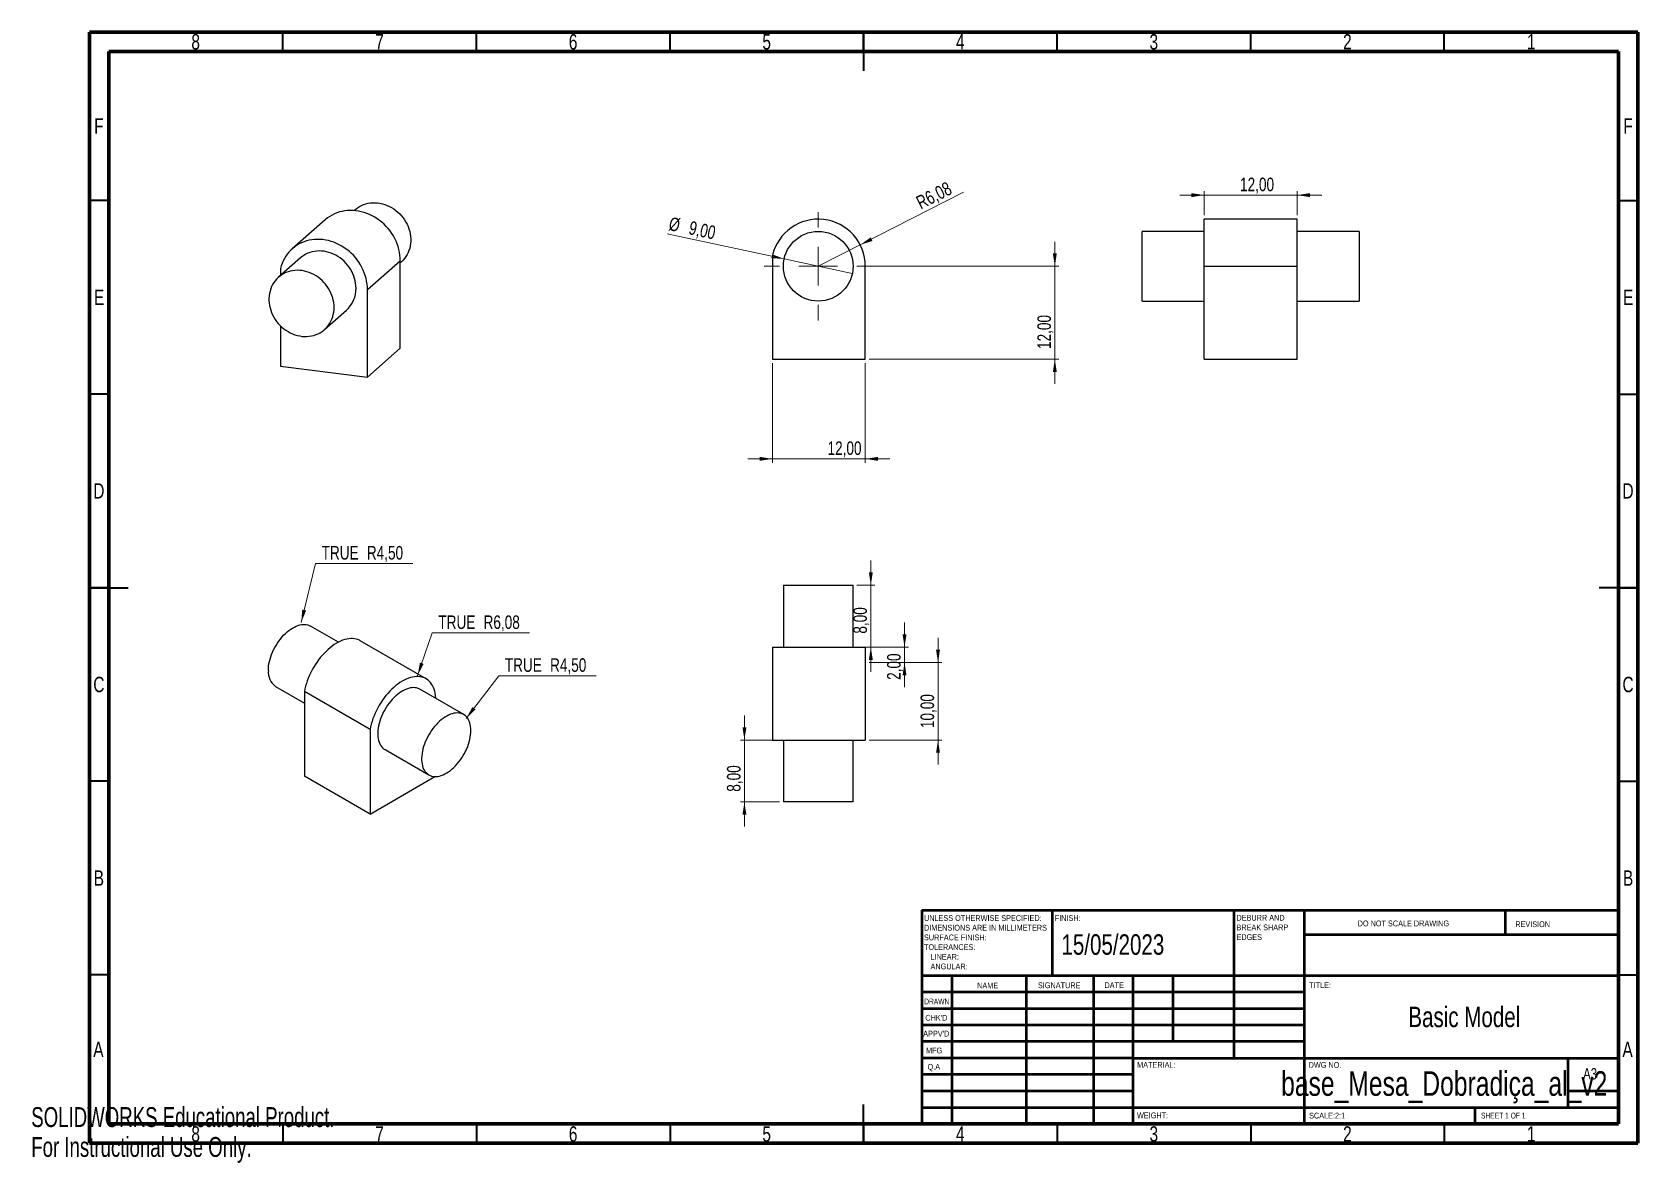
# Model space of a CAD drawing. Header units: millimetres. Extents: x 0 to 415, y 0 to 292.
import ezdxf

# ---------------------------------------------------------------- set-up
doc = ezdxf.new("R2010")
doc.units = ezdxf.units.MM
doc.styles.add('SLDTEXTSTYLE0', font='TXT', dxfattribs={"width": 0.75})
doc.styles.add('SLDTEXTSTYLE1', font='TXT', dxfattribs={"width": 0.686449})
doc.styles.add('SLDTEXTSTYLE2', font='TXT', dxfattribs={"width": 0.6875})
doc.styles.add('SLDTEXTSTYLE3', font='TXT', dxfattribs={"width": 0.7})
doc.dimstyles.new('SLDDIMSTYLE0', dxfattribs={"dimtxt": 3.5, "dimasz": 3.302, "dimexe": 0, "dimexo": 0.0625, "dimgap": 0.875, "dimtad": 1, "dimlfac": 0.5, "dimrnd": 1e-09, "dimzin": 12, "dimdsep": 46, "dimtxsty": 'SLDTEXTSTYLE0', "dimsah": 1, "dimcen": 0.09, "dimadec": 0, "dimazin": 3, "dimtfac": 1, "dimtmove": 0, "dimatfit": 0, "dimfxl": 0, "dimfrac": 2, "dimtolj": 1, "dimtzin": 12, "dimarcsym": 0})
doc.dimstyles.new('SLDDIMSTYLE1', dxfattribs={"dimtxt": 3.5, "dimasz": 3.302, "dimexe": 0, "dimexo": 0.0625, "dimgap": 0.875, "dimtad": 1, "dimlfac": 0.5, "dimrnd": 1e-09, "dimzin": 12, "dimdsep": 46, "dimtxsty": 'SLDTEXTSTYLE0', "dimblk1": 'NONE', "dimsah": 1, "dimcen": 0, "dimadec": 0, "dimazin": 3, "dimtfac": 1, "dimtmove": 0, "dimatfit": 3, "dimldrblk": 'NONE', "dimfxl": 0, "dimfrac": 2, "dimtolj": 1, "dimtzin": 12, "dimarcsym": 0})
doc.dimstyles.new('SLDDIMSTYLE2', dxfattribs={"dimtxt": 3.5, "dimasz": 3.302, "dimexe": 0, "dimexo": 0.0625, "dimgap": 0.875, "dimtad": 1, "dimlfac": 0.5, "dimrnd": 1e-09, "dimzin": 12, "dimdsep": 46, "dimtxsty": 'SLDTEXTSTYLE0', "dimsah": 1, "dimcen": 0, "dimadec": 0, "dimazin": 3, "dimtfac": 1, "dimtofl": 0, "dimtmove": 0, "dimatfit": 3, "dimfxl": 0, "dimfrac": 2, "dimtolj": 1, "dimtzin": 12, "dimarcsym": 0})
doc.dimstyles.new('SLDDIMSTYLE3', dxfattribs={"dimtxt": 3.5, "dimasz": 3.302, "dimexe": 0, "dimexo": 0.0625, "dimgap": 0.875, "dimtad": 0, "dimtih": 1, "dimtoh": 1, "dimlfac": 0.5, "dimrnd": 1e-09, "dimzin": 12, "dimdsep": 46, "dimtxsty": 'SLDTEXTSTYLE0', "dimsah": 1, "dimcen": 0, "dimadec": 0, "dimazin": 3, "dimtfac": 1, "dimtofl": 0, "dimtmove": 0, "dimatfit": 3, "dimfxl": 0, "dimfrac": 2, "dimtolj": 1, "dimtzin": 12, "dimarcsym": 0})

# ---------------------------------------------------------------- blocks, each defined once
blk = doc.blocks.new('_D')
at = {"color": 7, "linetype": 'Continuous', "lineweight": 0}
for p, q in [((264.39, 231.52), (264.39, 237.87)), ((216.44, 231.52), (265.39, 231.52)), ((264.39, 207.52), (264.39, 231.52)), ((216.44, 207.52), (265.39, 207.52)), ((264.39, 207.52), (264.39, 201.17))]:
    blk.add_line(p, q, dxfattribs=at)
at = {"color": 7, "linetype": 'Continuous', "lineweight": 18}
for points in [[(264.39, 231.52), (264.9, 234.82), (263.88, 234.82)], [(264.39, 207.52), (263.88, 204.22), (264.9, 204.22)]]:
    blk.add_solid(points, dxfattribs=at)
at = {"color": 7, "linetype": 'Continuous', "lineweight": 18, "insert": (259.88, 210.15), "char_height": 3.5, "attachment_point": 1, "rotation": 90, "style": 'SLDTEXTSTYLE0'}
blk.add_mtext('12,00', dxfattribs=at)
blk = doc.blocks.new('_D_1')
at = {"color": 7, "linetype": 'Continuous', "lineweight": 0}
for p, q in [((191.44, 206.52), (191.44, 180.78)), ((215.44, 206.52), (215.44, 180.78)), ((191.44, 181.78), (185.09, 181.78)), ((191.44, 181.78), (215.44, 181.78)), ((215.44, 181.78), (221.79, 181.78))]:
    blk.add_line(p, q, dxfattribs=at)
at = {"color": 7, "linetype": 'Continuous', "lineweight": 18}
for points in [[(191.44, 181.78), (188.14, 182.29), (188.14, 181.27)], [(215.44, 181.78), (218.74, 181.27), (218.74, 182.29)]]:
    blk.add_solid(points, dxfattribs=at)
at = {"color": 7, "linetype": 'Continuous', "lineweight": 18, "insert": (205.68, 186.29), "char_height": 3.5, "attachment_point": 1, "style": 'SLDTEXTSTYLE0'}
blk.add_mtext('12,00', dxfattribs=at)
blk = doc.blocks.new('_D_2')
at = {"color": 7, "linetype": 'Continuous', "lineweight": 0}
for q in [(164.24, 239.93), (212.08, 229.63)]:
    blk.add_line((194.48, 233.42), q, dxfattribs=at)
at = {"color": 7, "linetype": 'Continuous', "lineweight": 18}
blk.add_solid([(194.48, 233.42), (191.36, 234.61), (191.15, 233.62)], dxfattribs=at)
at = {"color": 7, "linetype": 'Continuous', "lineweight": 18, "char_height": 3.5, "attachment_point": 1, "rotation": 347.8461, "style": 'SLDTEXTSTYLE0'}
for s, insert in [('%%c', (165.19, 244.33)), ('9,00', (170.36, 243.27))]:
    blk.add_mtext(s, dxfattribs=dict(at, insert=insert))
blk = doc.blocks.new('_None')
blk = doc.blocks.new('_D_3')
at = {"color": 7, "linetype": 'Continuous', "lineweight": 0}
for q in [(240.83, 250.64), (203.28, 231.52)]:
    blk.add_line((214.12, 237.04), q, dxfattribs=at)
at = {"color": 7, "linetype": 'Continuous', "lineweight": 18}
blk.add_solid([(214.12, 237.04), (217.29, 238.08), (216.83, 238.99)], dxfattribs=at)
at = {"color": 7, "linetype": 'Continuous', "lineweight": 18, "insert": (228.19, 249.26), "char_height": 3.5, "attachment_point": 1, "rotation": 26.9778, "style": 'SLDTEXTSTYLE0'}
blk.add_mtext('R6,08', dxfattribs=at)
blk = doc.blocks.new('SW_CENTERMARKSYMBOL_0')
at = {"color": 0, "linetype": 'Continuous', "lineweight": 18}
for p, q in [((0, 10), (0, 14)), ((0, 0), (0, 5)), ((-10, 0), (-14, 0)), ((0, 0), (-5, 0)), ((0, 0), (0, -5)), ((0, 0), (5, 0)), ((10, 0), (14, 0)), ((0, -10), (0, -14))]:
    blk.add_line(p, q, dxfattribs=at)
blk = doc.blocks.new('_D_4')
at = {"color": 7, "linetype": 'Continuous', "lineweight": 0}
for p, q in [((302.99, 249.9), (296.64, 249.9)), ((302.99, 244.68), (302.99, 250.9)), ((302.99, 249.9), (326.99, 249.9)), ((326.99, 244.68), (326.99, 250.9)), ((326.99, 249.9), (333.34, 249.9))]:
    blk.add_line(p, q, dxfattribs=at)
at = {"color": 7, "linetype": 'Continuous', "lineweight": 18}
for points in [[(302.99, 249.9), (299.69, 250.4), (299.69, 249.39)], [(326.99, 249.9), (330.29, 249.39), (330.29, 250.4)]]:
    blk.add_solid(points, dxfattribs=at)
at = {"color": 7, "linetype": 'Continuous', "lineweight": 18, "insert": (312.24, 254.41), "char_height": 3.5, "attachment_point": 1, "style": 'SLDTEXTSTYLE0'}
blk.add_mtext('12,00', dxfattribs=at)
blk = doc.blocks.new('_D_5')
at = {"color": 7, "linetype": 'Continuous', "lineweight": 0}
for p, q in [((234.22, 129.16), (234.22, 135.51)), ((216.44, 129.16), (235.22, 129.16)), ((234.22, 129.16), (234.22, 109.16)), ((216.44, 109.16), (235.22, 109.16)), ((234.22, 109.16), (234.22, 102.81))]:
    blk.add_line(p, q, dxfattribs=at)
at = {"color": 7, "linetype": 'Continuous', "lineweight": 18}
for points in [[(234.22, 129.16), (234.72, 132.46), (233.71, 132.46)], [(234.22, 109.16), (233.71, 105.86), (234.72, 105.86)]]:
    blk.add_solid(points, dxfattribs=at)
at = {"color": 7, "linetype": 'Continuous', "lineweight": 18, "insert": (229.7, 112.23), "char_height": 3.5, "attachment_point": 1, "rotation": 90, "style": 'SLDTEXTSTYLE0'}
blk.add_mtext('10,00', dxfattribs=at)
blk = doc.blocks.new('_D_6')
at = {"color": 7, "linetype": 'Continuous', "lineweight": 0}
for p, q in [((225.57, 133.16), (225.57, 139.51)), ((216.44, 133.16), (226.57, 133.16)), ((225.57, 129.16), (225.57, 133.16)), ((216.44, 129.16), (226.57, 129.16)), ((225.57, 129.16), (225.57, 122.81))]:
    blk.add_line(p, q, dxfattribs=at)
at = {"color": 7, "linetype": 'Continuous', "lineweight": 18}
for points in [[(225.57, 133.16), (226.08, 136.46), (225.06, 136.46)], [(225.57, 129.16), (225.06, 125.86), (226.08, 125.86)]]:
    blk.add_solid(points, dxfattribs=at)
at = {"color": 7, "linetype": 'Continuous', "lineweight": 18, "insert": (221.06, 124.69), "char_height": 3.5, "attachment_point": 1, "rotation": 90, "style": 'SLDTEXTSTYLE0'}
blk.add_mtext('2,00', dxfattribs=at)
blk = doc.blocks.new('_D_7')
at = {"color": 7, "linetype": 'Continuous', "lineweight": 0}
for p, q in [((216.86, 149.16), (216.86, 155.51)), ((213.28, 149.16), (217.86, 149.16)), ((216.86, 133.16), (216.86, 149.16)), ((213.28, 133.16), (217.86, 133.16)), ((216.86, 133.16), (216.86, 126.81))]:
    blk.add_line(p, q, dxfattribs=at)
at = {"color": 7, "linetype": 'Continuous', "lineweight": 18}
for points in [[(216.86, 149.16), (217.37, 152.46), (216.35, 152.46)], [(216.86, 133.16), (216.35, 129.86), (217.37, 129.86)]]:
    blk.add_solid(points, dxfattribs=at)
at = {"color": 7, "linetype": 'Continuous', "lineweight": 18, "insert": (212.35, 136.63), "char_height": 3.5, "attachment_point": 1, "rotation": 90, "style": 'SLDTEXTSTYLE0'}
blk.add_mtext('8,00', dxfattribs=at)
blk = doc.blocks.new('_D_8')
at = {"color": 7, "linetype": 'Continuous', "lineweight": 0}
for p, q in [((184.22, 109.16), (184.22, 115.51)), ((193.28, 109.16), (183.22, 109.16)), ((184.22, 109.16), (184.22, 93.16)), ((193.28, 93.16), (183.22, 93.16)), ((184.22, 93.16), (184.22, 86.81))]:
    blk.add_line(p, q, dxfattribs=at)
at = {"color": 7, "linetype": 'Continuous', "lineweight": 18}
for points in [[(184.22, 109.16), (184.72, 112.46), (183.71, 112.46)], [(184.22, 93.16), (183.71, 89.86), (184.72, 89.86)]]:
    blk.add_solid(points, dxfattribs=at)
at = {"color": 7, "linetype": 'Continuous', "lineweight": 18, "insert": (179.7, 95.8), "char_height": 3.5, "attachment_point": 1, "rotation": 90, "style": 'SLDTEXTSTYLE0'}
blk.add_mtext('8,00', dxfattribs=at)
blk = doc.blocks.new('_D_9')
at = {"color": 7, "linetype": 'Continuous', "lineweight": 0}
for p, q in [((99.8, 125.85), (103.57, 136.83)), ((103.57, 136.83), (128.72, 136.83))]:
    blk.add_line(p, q, dxfattribs=at)
at = {"color": 7, "linetype": 'Continuous', "lineweight": 18}
blk.add_solid([(99.8, 125.85), (101.35, 128.81), (100.39, 129.14)], dxfattribs=at)
at = {"color": 7, "linetype": 'Continuous', "lineweight": 18, "char_height": 3.5, "attachment_point": 1, "style": 'SLDTEXTSTYLE0'}
for s, insert in [('TRUE', (105.16, 141.34)), ('R6,08', (116.83, 141.34))]:
    blk.add_mtext(s, dxfattribs=dict(at, insert=insert))
blk = doc.blocks.new('_D_10')
at = {"color": 7, "linetype": 'Continuous', "lineweight": 0}
for p, q in [((112.37, 114.74), (120.74, 125.76)), ((120.74, 125.76), (145.89, 125.76))]:
    blk.add_line(p, q, dxfattribs=at)
at = {"color": 7, "linetype": 'Continuous', "lineweight": 18}
blk.add_solid([(112.37, 114.74), (114.77, 117.06), (113.96, 117.68)], dxfattribs=at)
at = {"color": 7, "linetype": 'Continuous', "lineweight": 18, "char_height": 3.5, "attachment_point": 1, "style": 'SLDTEXTSTYLE0'}
for s, insert in [('TRUE', (122.33, 130.27)), ('R4,50', (134.01, 130.27))]:
    blk.add_mtext(s, dxfattribs=dict(at, insert=insert))
blk = doc.blocks.new('_D_11')
at = {"color": 7, "linetype": 'Continuous', "lineweight": 0}
for p, q in [((69.72, 139.51), (73.42, 154.76)), ((73.42, 154.76), (98.57, 154.76))]:
    blk.add_line(p, q, dxfattribs=at)
at = {"color": 7, "linetype": 'Continuous', "lineweight": 18}
blk.add_solid([(69.72, 139.51), (70.99, 142.6), (70, 142.84)], dxfattribs=at)
at = {"color": 7, "linetype": 'Continuous', "lineweight": 18, "char_height": 3.5, "attachment_point": 1, "style": 'SLDTEXTSTYLE0'}
for s, insert in [('TRUE', (75.01, 159.27)), ('R4,50', (86.68, 159.27))]:
    blk.add_mtext(s, dxfattribs=dict(at, insert=insert))

msp = doc.modelspace()

# ---------------------------------------------------------------- linework, layer by layer
at = {"color": 7, "linetype": 'Continuous', "lineweight": 70}
for p, q in [((15, 5), (15, 292)), ((15, 292), (415, 292)), ((415, 292), (415, 5)), ((20, 10), (20, 287)), ((20, 287), (410, 287)), ((410, 287), (410, 10)), ((410, 10), (20, 10)), ((415, 5), (15, 5))]:
    msp.add_line(p, q, dxfattribs=at)
at = {"color": 7, "linetype": 'Continuous', "lineweight": 35}
for p, q in [((65, 287), (65, 292)), ((115, 287), (115, 292)), ((165, 287), (165, 292)), ((215, 292), (215, 282)), ((215, 287), (215, 292)), ((265, 287), (265, 292)), ((315, 287), (315, 292)), ((365, 287), (365, 292)), ((20, 248.5), (15, 248.5)), ((410, 248.5), (415, 248.5)), ((20, 198.5), (15, 198.5)), ((410, 198.5), (415, 198.5)), ((15, 148.5), (25, 148.5)), ((20, 148.5), (15, 148.5)), ((415, 148.5), (405, 148.5)), ((410, 148.5), (415, 148.5)), ((20, 98.5), (15, 98.5)), ((410, 98.5), (415, 98.5)), ((20, 48.5), (15, 48.5)), ((410, 48.5), (415, 48.5)), ((215, 5), (215, 15)), ((65, 10), (65, 5)), ((115, 10), (115, 5)), ((165, 10), (165, 5)), ((215, 10), (215, 5)), ((265, 10), (265, 5)), ((315, 10), (315, 5)), ((365, 10), (365, 5))]:
    msp.add_line(p, q, dxfattribs=at)
at = {"color": 7, "linetype": 'Continuous', "lineweight": 25}
for p, q in [((83.654, 246.136), (83.405, 245.917)), ((75.908, 243.517), (67.423, 236.033)), ((326.99, 243.681), (302.99, 243.681)), ((302.99, 231.523), (302.99, 243.681)), ((326.99, 231.523), (326.99, 243.681)), ((302.99, 240.523), (286.99, 240.523)), ((286.99, 231.523), (286.99, 240.523)), ((342.99, 240.523), (326.99, 240.523)), ((342.99, 240.523), (342.99, 222.523)), ((69.512, 233.664), (63.855, 228.675)), ((86.838, 225.481), (95.324, 232.965)), ((95.324, 210.337), (95.324, 232.965)), ((95.324, 232.428), (95.56, 232.636)), ((191.438, 234.284), (191.438, 207.523)), ((64.388, 230.913), (64.388, 229.146)), ((215.438, 207.523), (215.438, 231.523)), ((286.99, 222.523), (286.99, 231.523)), ((302.99, 231.523), (326.99, 231.523)), ((302.99, 207.523), (302.99, 231.523)), ((326.99, 207.523), (326.99, 231.523)), ((86.838, 202.854), (86.838, 225.481)), ((75.761, 215.175), (81.418, 220.164)), ((286.99, 222.523), (302.99, 222.523)), ((326.99, 222.523), (342.99, 222.523)), ((64.388, 216.115), (64.388, 205.682)), ((86.838, 202.854), (95.324, 210.337)), ((191.438, 207.523), (215.438, 207.523)), ((302.99, 207.523), (326.99, 207.523)), ((64.388, 205.682), (86.838, 202.854)), ((194.279, 149.159), (194.279, 133.159)), ((194.279, 149.159), (212.279, 149.159)), ((212.279, 133.159), (212.279, 149.159)), ((79.326, 134.419), (72.1, 138.591)), ((101.964, 124.998), (84.993, 134.795)), ((191.438, 133.159), (215.438, 133.159)), ((191.438, 133.159), (191.438, 109.159)), ((215.438, 133.159), (215.438, 109.159)), ((63.101, 123.002), (70.541, 118.707)), ((87.512, 111.889), (70.541, 121.686)), ((70.541, 121.686), (70.541, 99.834)), ((111.698, 115.731), (100.384, 122.263)), ((87.512, 111.889), (87.512, 90.037)), ((191.438, 109.159), (215.438, 109.159)), ((194.279, 109.159), (194.279, 93.159)), ((212.279, 93.159), (212.279, 109.159)), ((91.385, 106.674), (102.699, 100.142)), ((87.512, 90.037), (70.541, 99.834)), ((87.512, 90.037), (104.286, 99.721)), ((212.279, 93.159), (194.279, 93.159))]:
    msp.add_line(p, q, dxfattribs=at)
at = {"color": 7, "linetype": 'Continuous', "lineweight": 50}
for p, q in [((230, 65.25), (410, 65.25)), ((230, 65.25), (230, 10)), ((263.8, 48.25), (263.8, 65.25)), ((310.6, 65.25), (310.6, 27)), ((328.8, 65.25), (328.8, 10)), ((380.8, 58.875), (380.8, 65.25)), ((410, 58.875), (328.8, 58.875)), ((410, 48.25), (230, 48.25)), ((237.8, 48.25), (237.8, 10)), ((256.991, 48.25), (256.991, 10)), ((274.399, 48.25), (274.399, 10)), ((284.6, 10), (284.6, 48.25)), ((295, 31.25), (295, 48.25)), ((328.8, 44), (230, 44)), ((328.8, 39.75), (230, 39.75)), ((328.8, 35.5), (230, 35.5)), ((328.8, 31.25), (230, 31.25)), ((284.6, 27), (230, 27)), ((284.6, 27), (410, 27)), ((397, 14.25), (397, 27)), ((284.6, 22.75), (230, 22.75)), ((284.6, 18.5), (230, 18.5)), ((410, 18.5), (397, 18.5)), ((230, 14.25), (410, 14.25)), ((373, 10), (373, 14.25))]:
    msp.add_line(p, q, dxfattribs=at)
at = {"color": 7, "linetype": 'Continuous', "lineweight": 25, "flags": 128}
for points in [[(95.324, 232.965), (95.301, 233.693), (95.233, 234.424), (95.119, 235.155), (94.961, 235.883), (94.759, 236.605), (94.513, 237.318), (94.225, 238.019), (93.896, 238.706), (93.527, 239.376), (93.119, 240.025), (92.675, 240.652), (92.196, 241.254), (91.684, 241.829), (91.14, 242.374), (90.569, 242.886), (89.97, 243.365), (89.347, 243.808), (88.703, 244.213), (88.04, 244.579), (87.36, 244.904), (86.667, 245.187), (85.962, 245.427), (85.25, 245.622), (84.533, 245.773), (83.813, 245.878), (83.093, 245.936), (82.378, 245.949), (81.668, 245.915), (80.968, 245.836), (80.279, 245.71), (79.605, 245.539), (78.949, 245.323), (78.313, 245.064), (77.699, 244.762), (77.11, 244.418), (76.549, 244.034), (76.017, 243.612), (75.908, 243.517)], [(83.654, 246.136), (83.821, 246.279), (84.289, 246.634), (84.785, 246.95), (85.308, 247.224), (85.854, 247.455), (86.421, 247.642), (87.005, 247.784), (87.604, 247.88), (88.213, 247.93), (88.83, 247.933), (89.451, 247.89), (90.073, 247.8), (90.693, 247.664), (91.307, 247.483), (91.911, 247.258), (92.503, 246.989), (93.079, 246.679), (93.635, 246.33), (94.17, 245.942), (94.68, 245.519), (95.163, 245.062), (95.615, 244.574), (96.034, 244.058), (96.418, 243.516), (96.765, 242.952), (97.073, 242.368), (97.339, 241.768), (97.564, 241.155), (97.746, 240.532), (97.882, 239.903), (97.974, 239.271), (98.02, 238.64), (98.02, 238.013), (97.974, 237.393), (97.882, 236.785), (97.746, 236.19), (97.564, 235.613), (97.339, 235.057), (97.073, 234.524), (96.765, 234.018), (96.418, 233.541), (96.034, 233.096), (95.615, 232.685), (95.56, 232.636)], [(86.838, 225.481), (86.816, 226.21), (86.747, 226.941), (86.634, 227.671), (86.476, 228.399), (86.273, 229.121), (86.028, 229.834), (85.74, 230.536), (85.41, 231.223), (85.041, 231.892), (84.634, 232.542), (84.19, 233.169), (83.711, 233.771), (83.198, 234.346), (82.655, 234.89), (82.083, 235.403), (81.485, 235.882), (80.862, 236.325), (80.218, 236.73), (79.555, 237.096), (78.875, 237.421), (78.181, 237.704), (77.477, 237.943), (76.765, 238.139), (76.047, 238.289), (75.327, 238.394), (74.608, 238.453), (73.892, 238.466), (73.183, 238.432), (72.482, 238.352), (71.794, 238.227), (71.12, 238.056), (70.464, 237.84), (69.827, 237.581), (69.214, 237.279), (68.625, 236.935), (68.064, 236.551), (67.532, 236.129), (67.032, 235.669), (66.566, 235.175), (66.136, 234.647), (65.743, 234.089), (65.389, 233.501), (65.075, 232.888), (64.803, 232.25), (64.574, 231.591), (64.388, 230.913)], [(83.884, 225.854), (83.861, 226.483), (83.792, 227.115), (83.677, 227.746), (83.518, 228.372), (83.315, 228.99), (83.069, 229.597), (82.781, 230.19), (82.454, 230.764), (82.088, 231.318), (81.686, 231.847), (81.251, 232.349), (80.783, 232.822), (80.287, 233.263), (79.764, 233.668), (79.217, 234.037), (78.651, 234.367), (78.066, 234.656), (77.468, 234.903), (76.859, 235.107), (76.242, 235.265), (75.62, 235.379), (74.998, 235.445), (74.379, 235.465), (73.765, 235.439), (73.161, 235.366), (72.569, 235.247), (71.993, 235.082), (71.436, 234.873), (70.901, 234.62), (70.391, 234.325), (69.909, 233.989), (69.512, 233.664)], [(78.227, 220.865), (78.204, 221.494), (78.135, 222.126), (78.021, 222.757), (77.861, 223.383), (77.658, 224.002), (77.412, 224.609), (77.125, 225.201), (76.797, 225.775), (76.431, 226.329), (76.03, 226.858), (75.594, 227.36), (75.126, 227.833), (74.63, 228.274), (74.107, 228.679), (73.561, 229.048), (72.994, 229.378), (72.41, 229.668), (71.811, 229.915), (71.202, 230.118), (70.585, 230.277), (69.964, 230.39), (69.342, 230.456), (68.722, 230.477), (68.108, 230.45), (67.504, 230.377), (66.912, 230.258), (66.336, 230.093), (65.78, 229.884), (65.245, 229.631), (64.735, 229.336), (64.252, 229.001), (63.8, 228.627), (63.381, 228.216), (62.997, 227.771), (62.65, 227.294), (62.343, 226.788), (62.076, 226.255), (61.851, 225.699), (61.669, 225.122), (61.533, 224.527), (61.441, 223.918), (61.395, 223.299), (61.395, 222.672), (61.441, 222.041), (61.533, 221.409), (61.669, 220.78), (61.851, 220.157), (62.076, 219.544), (62.343, 218.944), (62.65, 218.36), (62.997, 217.796), (63.381, 217.254), (63.8, 216.738), (64.252, 216.25), (64.735, 215.793), (65.245, 215.37), (65.78, 214.982), (66.336, 214.632), (66.912, 214.323), (67.504, 214.054), (68.108, 213.829), (68.722, 213.648), (69.342, 213.512), (69.964, 213.422), (70.585, 213.378), (71.202, 213.382), (71.811, 213.431), (72.41, 213.528), (72.994, 213.67), (73.561, 213.857), (74.107, 214.088), (74.63, 214.362), (75.126, 214.678), (75.594, 215.032), (76.03, 215.425), (76.431, 215.853), (76.797, 216.314), (77.125, 216.806), (77.412, 217.326), (77.658, 217.871), (77.861, 218.438), (78.021, 219.024), (78.135, 219.626), (78.204, 220.241), (78.227, 220.865)], [(61.236, 127.122), (61.254, 127.675), (61.306, 128.245), (61.392, 128.829), (61.513, 129.423), (61.666, 130.025), (61.852, 130.631), (62.069, 131.238), (62.317, 131.843), (62.593, 132.442), (62.897, 133.032), (63.227, 133.61), (63.58, 134.172), (63.955, 134.716), (64.351, 135.239), (64.764, 135.737), (65.192, 136.208), (65.634, 136.65), (66.086, 137.06), (66.547, 137.435), (67.013, 137.775), (67.483, 138.076), (67.953, 138.337), (68.421, 138.558), (68.885, 138.735), (69.342, 138.87), (69.789, 138.96), (70.225, 139.006), (70.646, 139.007), (71.05, 138.963), (71.435, 138.875), (71.8, 138.742), (72.1, 138.591)], [(84.993, 134.795), (84.76, 134.92), (84.349, 135.095), (83.917, 135.227), (83.465, 135.315), (82.994, 135.359), (82.507, 135.359), (82.005, 135.314), (81.492, 135.225), (80.968, 135.091), (80.435, 134.915), (79.897, 134.695), (79.354, 134.434), (78.81, 134.132), (78.266, 133.791), (77.725, 133.412), (77.189, 132.995), (76.659, 132.544), (76.139, 132.06), (75.63, 131.544), (75.134, 130.999), (74.652, 130.428), (74.189, 129.831), (73.744, 129.212), (73.319, 128.574), (72.917, 127.918), (72.54, 127.247), (72.187, 126.565), (71.862, 125.873), (71.565, 125.175), (71.297, 124.473), (71.06, 123.771), (70.855, 123.07), (70.681, 122.374), (70.541, 121.686)], [(104.472, 119.903), (104.465, 120.05), (104.413, 120.645), (104.328, 121.217), (104.208, 121.761), (104.055, 122.276), (103.869, 122.759), (103.652, 123.209), (103.403, 123.625), (103.124, 124.003), (102.816, 124.344), (102.48, 124.645), (102.118, 124.905), (101.731, 125.123), (101.32, 125.298), (100.888, 125.43), (100.435, 125.519), (99.964, 125.562), (99.477, 125.562), (98.976, 125.517), (98.462, 125.428), (97.938, 125.294), (97.406, 125.118), (96.867, 124.899), (96.325, 124.637), (95.781, 124.336), (95.237, 123.994), (94.696, 123.615), (94.159, 123.198), (93.63, 122.747), (93.11, 122.263), (92.6, 121.747), (92.104, 121.202), (91.623, 120.631), (91.159, 120.034), (90.714, 119.415), (90.29, 118.777), (89.888, 118.121), (89.51, 117.451), (89.158, 116.768), (88.833, 116.076), (88.536, 115.378), (88.268, 114.677), (88.031, 113.974), (87.825, 113.273), (87.652, 112.577), (87.512, 111.889)], [(100.384, 122.263), (100.258, 122.331), (99.905, 122.486), (99.529, 122.596), (99.134, 122.663), (98.721, 122.684), (98.293, 122.661), (97.851, 122.593), (97.399, 122.48), (96.938, 122.324), (96.472, 122.125), (96.002, 121.884), (95.532, 121.602), (95.064, 121.282), (94.6, 120.924), (94.143, 120.531), (93.696, 120.105), (93.26, 119.648), (92.839, 119.163), (92.435, 118.652), (92.049, 118.119), (91.685, 117.565), (91.343, 116.995), (91.026, 116.41), (90.736, 115.815), (90.474, 115.213), (90.241, 114.607), (90.039, 114), (89.869, 113.395), (89.732, 112.797), (89.629, 112.207), (89.56, 111.63), (89.525, 111.068), (89.525, 110.525), (89.56, 110.004), (89.629, 109.506), (89.732, 109.036), (89.869, 108.596), (90.039, 108.188), (90.241, 107.814), (90.474, 107.476), (90.736, 107.176), (91.026, 106.917), (91.343, 106.698), (91.385, 106.674)], [(113.562, 111.611), (113.545, 112.143), (113.493, 112.653), (113.406, 113.137), (113.286, 113.593), (113.133, 114.017), (112.947, 114.409), (112.729, 114.765), (112.482, 115.084), (112.205, 115.363), (111.901, 115.603), (111.572, 115.8), (111.218, 115.954), (110.843, 116.065), (110.448, 116.131), (110.035, 116.153), (109.606, 116.129), (109.165, 116.061), (108.713, 115.949), (108.252, 115.792), (107.785, 115.593), (107.316, 115.352), (106.846, 115.071), (106.377, 114.75), (105.914, 114.393), (105.457, 114), (105.009, 113.574), (104.574, 113.117), (104.153, 112.632), (103.749, 112.121), (103.363, 111.587), (102.999, 111.034), (102.657, 110.463), (102.34, 109.879), (102.05, 109.284), (101.788, 108.682), (101.555, 108.076), (101.353, 107.469), (101.183, 106.864), (101.046, 106.265), (100.943, 105.676), (100.873, 105.099), (100.839, 104.537), (100.839, 103.994), (100.873, 103.472), (100.943, 102.975), (101.046, 102.505), (101.183, 102.065), (101.353, 101.656), (101.555, 101.282), (101.788, 100.945), (102.05, 100.645), (102.34, 100.385), (102.657, 100.167), (102.999, 99.991), (103.363, 99.858), (103.749, 99.77), (104.153, 99.726), (104.574, 99.727), (105.009, 99.773), (105.457, 99.863), (105.914, 99.998), (106.377, 100.175), (106.846, 100.396), (107.316, 100.657), (107.785, 100.958), (108.252, 101.298), (108.713, 101.673), (109.165, 102.083), (109.606, 102.525), (110.035, 102.996), (110.448, 103.494), (110.843, 104.017), (111.218, 104.561), (111.572, 105.123), (111.901, 105.701), (112.205, 106.291), (112.482, 106.89), (112.729, 107.495), (112.947, 108.102), (113.133, 108.708), (113.286, 109.31), (113.406, 109.904), (113.493, 110.488), (113.545, 111.058), (113.562, 111.611)]]:
    msp.add_lwpolyline(points, dxfattribs=at)
at = {"color": 7, "linetype": 'Continuous', "lineweight": 25}
msp.add_circle((203.279, 231.523), 9, dxfattribs=at)
for centre, radius, start, end in [((203.279, 231.523), 12.159, 0, 166.87342), ((76.365, 225.733), 7.52, 312.21826, 0.91743), ((65.8, 126.705), 4.583, 174.77815, 233.90967)]:
    msp.add_arc(centre, radius, start, end, dxfattribs=at)

# ---------------------------------------------------------------- block references
at = {"color": 7, "linetype": 'Continuous', "lineweight": 0}
msp.add_blockref('SW_CENTERMARKSYMBOL_0', (203.279, 231.523), dxfattribs=at)

# ---------------------------------------------------------------- texts
for s, insert, char_height, attachment_point, style in [('8', (42.46, 291.483), 3.969, 2, 'SLDTEXTSTYLE0'), ('7', (89.96, 291.483), 3.969, 2, 'SLDTEXTSTYLE0'), ('6', (139.96, 291.483), 3.969, 2, 'SLDTEXTSTYLE0'), ('5', (189.96, 291.483), 3.969, 2, 'SLDTEXTSTYLE0'), ('4', (239.96, 291.483), 3.969, 2, 'SLDTEXTSTYLE0'), ('3', (289.96, 291.483), 3.969, 2, 'SLDTEXTSTYLE0'), ('2', (339.96, 291.483), 3.969, 2, 'SLDTEXTSTYLE0'), ('1', (387.46, 291.483), 3.969, 2, 'SLDTEXTSTYLE0'), ('F', (17.458, 269.733), 3.969, 2, 'SLDTEXTSTYLE0'), ('F', (412.458, 269.733), 3.969, 2, 'SLDTEXTSTYLE0'), ('E', (17.508, 225.483), 3.969, 2, 'SLDTEXTSTYLE0'), ('E', (412.508, 225.483), 3.969, 2, 'SLDTEXTSTYLE0'), ('D', (17.453, 175.483), 3.969, 2, 'SLDTEXTSTYLE0'), ('D', (412.453, 175.483), 3.969, 2, 'SLDTEXTSTYLE0'), ('C', (17.459, 125.483), 3.969, 2, 'SLDTEXTSTYLE0'), ('C', (412.459, 125.483), 3.969, 2, 'SLDTEXTSTYLE0'), ('B', (17.471, 75.483), 3.969, 2, 'SLDTEXTSTYLE0'), ('B', (412.471, 75.483), 3.969, 2, 'SLDTEXTSTYLE0'), ('UNLESS OTHERWISE SPECIFIED:', (230.594, 63.921), 1.5, 1, 'SLDTEXTSTYLE0'), ('FINISH:', (264.371, 63.919), 1.5, 1, 'SLDTEXTSTYLE0'), ('DEBURR AND', (311.309, 64.003), 1.5, 1, 'SLDTEXTSTYLE0'), ('DO NOT SCALE DRAWING', (342.615, 62.533), 1.5, 1, 'SLDTEXTSTYLE0'), ('REVISION', (383.328, 62.335), 1.5, 1, 'SLDTEXTSTYLE0'), ('SURFACE FINISH:', (230.594, 58.921), 1.5, 1, 'SLDTEXTSTYLE0'), ('DIMENSIONS ARE IN MILLIMETERS', (230.594, 61.421), 1.5, 1, 'SLDTEXTSTYLE0'), ('15/05/2023', (266.102, 58.985), 5.2917, 1, 'SLDTEXTSTYLE0'), ('BREAK SHARP', (311.309, 61.503), 1.5, 1, 'SLDTEXTSTYLE0'), ('EDGES', (311.309, 59.003), 1.5, 1, 'SLDTEXTSTYLE0'), ('TOLERANCES:', (230.594, 56.421), 1.5, 1, 'SLDTEXTSTYLE0'), ('ANGULAR:', (232.281, 51.421), 1.5, 1, 'SLDTEXTSTYLE0'), ('LINEAR:', (232.281, 53.921), 1.5, 1, 'SLDTEXTSTYLE0'), ('NAME', (244.322, 46.501), 1.5, 1, 'SLDTEXTSTYLE0'), ('SIGNATURE', (260.034, 46.562), 1.5, 1, 'SLDTEXTSTYLE0'), ('DATE', (277.215, 46.576), 1.5, 1, 'SLDTEXTSTYLE0'), ('TITLE:', (330.09, 46.576), 1.5, 1, 'SLDTEXTSTYLE0'), ('DRAWN', (230.643, 42.385), 1.5, 1, 'SLDTEXTSTYLE1'), ("CHK'D", (230.939, 38.162), 1.5, 1, 'SLDTEXTSTYLE0'), ('Basic Model', (355.707, 40.289), 5.29167, 1, 'SLDTEXTSTYLE0'), ("APPV'D", (230.402, 34.066), 1.5, 1, 'SLDTEXTSTYLE0'), ('A', (17.34, 31.233), 3.969, 2, 'SLDTEXTSTYLE0'), ('MFG', (231.124, 29.716), 1.5, 1, 'SLDTEXTSTYLE0'), ('A', (412.34, 31.233), 3.969, 2, 'SLDTEXTSTYLE0'), ('Q.A', (231.509, 25.505), 1.5, 1, 'SLDTEXTSTYLE0'), ('MATERIAL:', (285.646, 25.986), 1.5, 1, 'SLDTEXTSTYLE0'), ('DWG NO.', (329.953, 25.986), 1.5, 1, 'SLDTEXTSTYLE0'), ('base_Mesa_Dobradiça_al_v2', (364.979, 23.607), 6.35, 2, 'SLDTEXTSTYLE0'), ('A3', (400.871, 24.406), 2.9104, 1, 'SLDTEXTSTYLE0'), ('WEIGHT:', (285.618, 12.949), 1.4986, 1, 'SLDTEXTSTYLE0'), ('SCALE:2:1', (330.074, 12.9), 1.5, 1, 'SLDTEXTSTYLE0'), ('SHEET 1 OF 1', (374.478, 12.9), 1.5, 1, 'SLDTEXTSTYLE2'), ('8', (42.46, 9.393), 3.969, 2, 'SLDTEXTSTYLE0'), ('7', (89.96, 9.393), 3.969, 2, 'SLDTEXTSTYLE0'), ('6', (139.96, 9.393), 3.969, 2, 'SLDTEXTSTYLE0'), ('5', (189.96, 9.393), 3.969, 2, 'SLDTEXTSTYLE0'), ('4', (239.96, 9.393), 3.969, 2, 'SLDTEXTSTYLE0'), ('3', (289.96, 9.393), 3.969, 2, 'SLDTEXTSTYLE0'), ('2', (339.96, 9.393), 3.969, 2, 'SLDTEXTSTYLE0'), ('1', (387.46, 9.393), 3.969, 2, 'SLDTEXTSTYLE0')]:
    msp.add_mtext(s, dxfattribs=dict(at, insert=insert, char_height=char_height, attachment_point=attachment_point, style=style))
at = {"color": 7, "linetype": 'Continuous', "char_height": 5.1381, "attachment_point": 1, "style": 'SLDTEXTSTYLE3'}
for s, insert in [('SOLIDWORKS Educational Product.', (0, 14.331)), ('For Instructional Use Only.', (0, 6.623))]:
    msp.add_mtext(s, dxfattribs=dict(at, insert=insert))

# ---------------------------------------------------------------- dimensions: what is measured, and where the dimension line sits
at = {"color": 7, "linetype": 'Continuous', "lineweight": 18}
dim = msp.add_radius_dim(center=(203.279, 231.523), mpoint=(214.115, 237.038), dimstyle='SLDDIMSTYLE2', dxfattribs=at)
dim.commit()
dim.dimension.update_dxf_attribs({"geometry": '_D_3', "text_midpoint": (235.625, 247.988), "dimtype": 164})
for base, p1, p2, picture, middle in [((326.99, 249.896), (302.99, 243.681), (326.99, 243.681), '_D_4', (318.057, 249.896)), ((215.438, 184.56), (191.438, 207.523), (215.438, 207.523), '_D_1', (211.498, 184.56))]:
    dim = msp.add_linear_dim(base=base, p1=p1, p2=p2, dimstyle='SLDDIMSTYLE0', dxfattribs=at)
    dim.commit()
    dim.dimension.update_dxf_attribs({"geometry": picture, "text_midpoint": middle, "dimtype": 160})
dim = msp.add_diameter_dim_2p(p1=(212.078, 229.628), p2=(194.481, 233.417), dimstyle='SLDDIMSTYLE1', dxfattribs=at)
dim.commit()
dim.dimension.update_dxf_attribs({"geometry": '_D_2', "text_midpoint": (171.129, 238.447), "dimtype": 163})
for base, p1, p2, picture, middle in [((261.611, 231.523), (215.438, 207.523), (215.438, 231.523), '_D', (261.611, 215.967)), ((214.079, 149.159), (212.279, 133.159), (212.279, 149.159), '_D_7', (214.079, 141.159)), ((222.794, 133.159), (215.438, 129.159), (215.438, 133.159), '_D_6', (222.794, 129.22)), ((231.438, 109.159), (215.438, 129.159), (215.438, 109.159), '_D_5', (231.438, 118.051)), ((181.438, 93.159), (194.279, 109.159), (194.279, 93.159), '_D_8', (181.438, 100.328))]:
    dim = msp.add_linear_dim(base=base, p1=p1, p2=p2, angle=90, dimstyle='SLDDIMSTYLE0', dxfattribs=at)
    dim.commit()
    dim.dimension.update_dxf_attribs({"geometry": picture, "text_midpoint": middle, "dimtype": 160})
for center, mpoint, picture, middle in [((67.6, 130.796), (69.717, 139.514), '_D_11', (86.788, 157.541)), ((95.885, 114.468), (99.797, 125.852), '_D_9', (116.937, 139.604)), ((107.198, 107.937), (112.37, 114.741), '_D_10', (134.11, 128.536))]:
    dim = msp.add_radius_dim(center=center, mpoint=mpoint, text='TRUE <>', dimstyle='SLDDIMSTYLE3', dxfattribs=at)
    dim.commit()
    dim.dimension.update_dxf_attribs({"geometry": picture, "text_midpoint": middle, "dimtype": 164})

doc.saveas('drawing.dxf')
